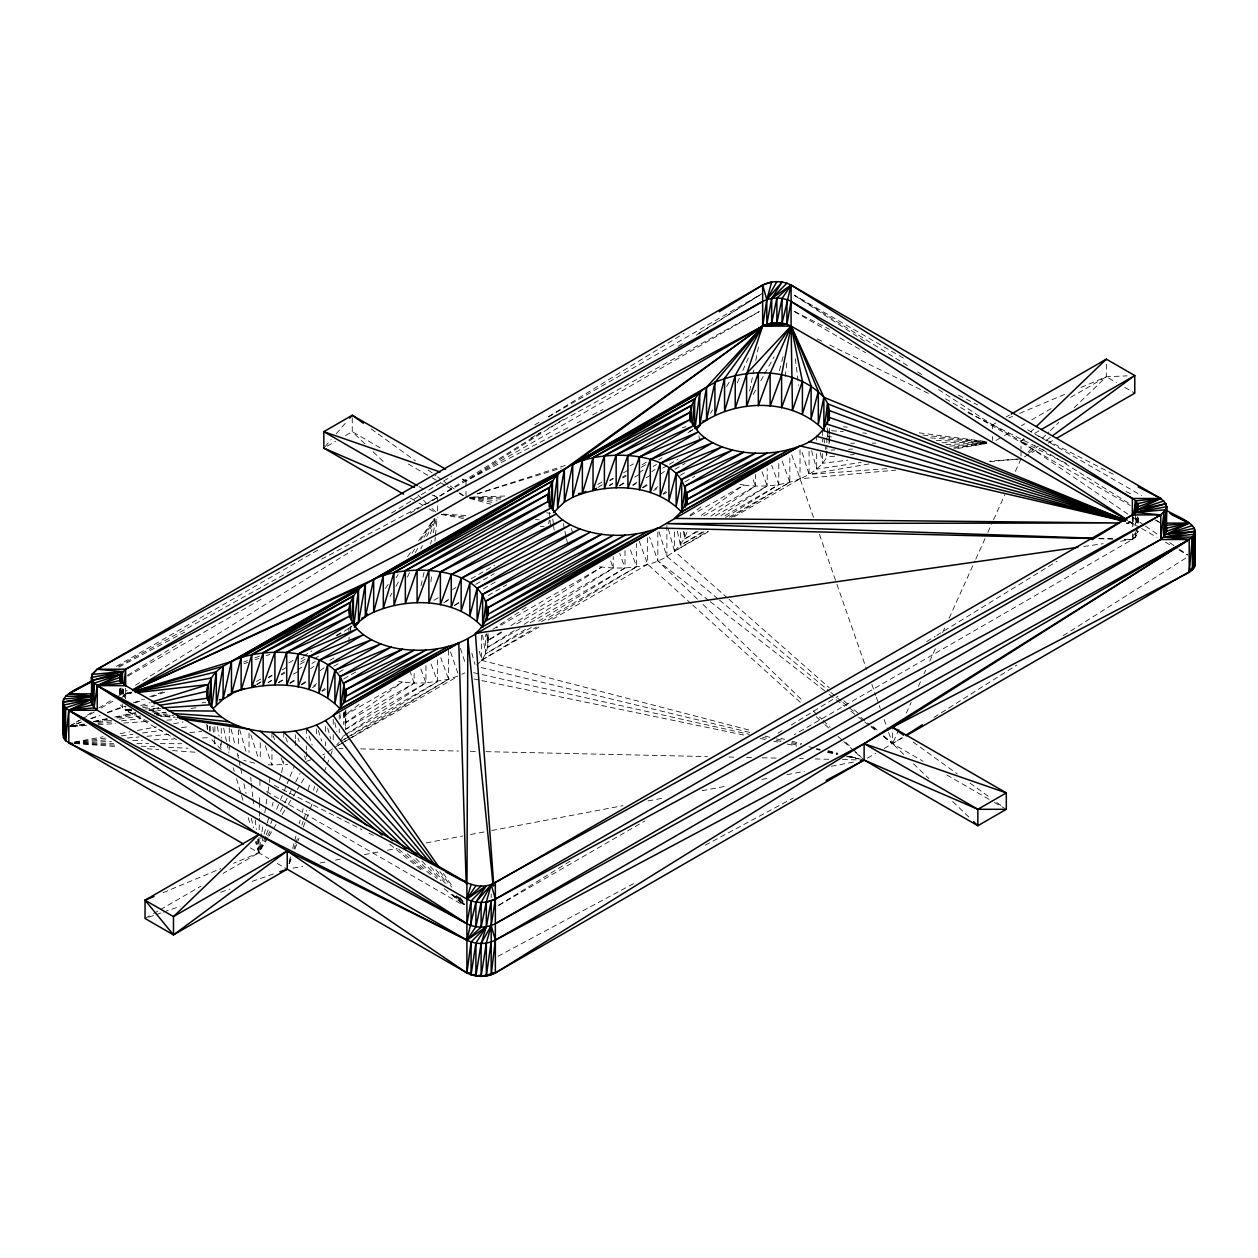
<?xml version="1.0" encoding="UTF-8"?>
<svg xmlns="http://www.w3.org/2000/svg" width="1258" height="1258" viewBox="0 0 1258 1258"><rect width="100%" height="100%" fill="white"/><g stroke="black" fill="none" stroke-linecap="round" stroke-linejoin="round"><path stroke-width="0.75" stroke-dasharray="5 3.75" d="M259.038 837.388L258.786 852.798L223.138 873.382M259.179 829.682L259.368 818.125M259.4 816.19L259.588 804.633M259.62 802.698L259.746 794.993M259.919 785.369L260.013 779.583M119.95 694.699L120.092 689.164M348.922 642.099L349.111 636.438M1137.719 522.903L1137.877 517.494M450.506 651.911L458.793 675.782L448.603 679.241L425.943 682.937L345.636 729.31L345.887 710.896M425.943 665.561L425.943 682.937L414.134 683.094L345.887 722.485L344.142 715.739L344.519 710.157M831.459 436.778L827.575 436.636L827.953 431.038M120.752 695.139L121.177 689.258M350.636 629.692L350.951 625.934M1136.194 518.233L1135.534 525.514L1129.055 520.969M430.959 581.809L431.714 574.025M434.922 540.987L435.299 537.103M435.488 535.153L437.186 517.667M785.228 376.645L787.036 361.077M122.702 694.322L123.378 688.535M1133.128 517.541L1132.342 523.108L1126.445 523.108L1132.342 523.108L1128.52 522.212M261.648 833.755L258.786 852.798L233.516 863.334M261.931 831.852L262.796 826.129M264.793 812.794L267.655 793.751M267.938 791.848L269.086 784.221M269.369 782.319L270.234 776.611M548.614 523.784L549.243 520.387M749.642 391.144L753.856 370.104M755.775 360.527L758.826 345.227M124.872 697.357L125.658 693.85L129.165 692.057M1133.537 534.273L1132.342 539.525L794.301 734.688M421.005 585.709L424.056 572.469M430.598 544.069L431.463 540.28M433.208 532.716L436.683 517.573M779.394 370.78L781.344 363.342M781.831 361.471L783.294 355.888M289.214 861.667L290.708 856.006M292.705 848.458L294.199 842.797M294.687 840.91L296.18 835.249M299.168 823.927L300.175 820.153M302.156 812.605L303.162 808.831M308.131 789.961L310.128 782.413M263.567 835.988L258.786 852.798L255.453 841.696M264.101 834.133L266.759 824.792M267.294 822.921L268.882 817.323M272.074 806.111L273.128 802.384M279.512 779.976L281.1 774.378M281.635 772.506L283.758 761.169M289.057 863.711L291.494 856.352M293.932 849.008L295.158 845.329M295.756 843.505L298.193 836.145M301.857 825.122L303.084 821.458M303.681 819.618L306.732 810.435M313.446 790.228L314.657 786.549M323.196 760.823L325.633 753.479L322.63 754.942M686.884 532.291C674.492 566.603 629.094 571.226 597.77 566.446M430.33 533.911L436.243 517.447M289.324 863.727L292.108 856.384M294.891 849.056L299.074 838.064M303.257 827.072L309.547 810.577M310.239 808.737L312.33 803.249M316.513 792.257L317.912 788.577M324.187 772.097L326.278 766.594M326.97 764.754L329.769 757.426M330.461 755.602L333.244 748.274L327.159 752.441M265.501 836.444L258.786 852.798L256.317 841.288M266.256 834.62L269.983 825.531M270.737 823.723L273.709 816.442M276.697 809.177L279.685 801.912M280.44 800.088L283.412 792.823M284.166 790.999L286.399 785.542M287.154 783.734L289.387 778.277M290.126 776.469L294.608 765.556M737.251 382.872L739.641 377.542M742.818 370.45L748.368 358.027M903.747 754.391L892.551 743.635L899.014 729.294M906.295 713.176L911.138 702.436M918.403 686.318L920.84 680.94M924.064 673.769L925.684 670.199M929.725 661.236L935.37 648.703M942.651 632.585L945.874 625.415M949.114 618.244L974.966 560.926M975.783 559.15L987.09 534.068M987.892 532.276L992.751 521.535M993.553 519.743L1004.859 494.661M1015.363 471.373L1021.024 458.84L989.904 461.12M124.18 697.058L125.658 693.85L129.228 692.199L122.466 696.256M1136.792 529.917L1132.342 539.525L1118.739 541.459M407.388 577.155L409.904 571.887M420.801 548.991L422.468 545.469M426.666 536.663L435.048 519.067M266.869 837.262L258.786 852.798L257.34 839.275M267.781 835.548L272.263 826.915M280.361 811.379L283.946 804.475M284.843 802.746L288.444 795.842M289.34 794.128L291.133 790.669M295.63 782.036L300.127 773.418M753.212 394.493L756.058 389.351M760.791 380.812L763.637 375.67M764.581 373.972L774.047 356.863M390.09 596.465L392.024 593.084M395.908 586.338L399.777 579.592M415.282 552.592L419.15 545.846M423.993 537.402L434.655 518.846M710.566 413.316L712.563 409.951M726.589 386.473L730.599 379.759M267.923 837.812L258.786 852.798L258.786 834.51M268.929 836.145L276.037 824.493M282.122 814.492L287.186 806.174M288.208 804.507L292.265 797.839M293.271 796.172L296.322 791.188M297.328 789.521L300.379 784.52M301.385 782.853L304.436 777.869M396.034 577.752L398.157 574.481M412.011 553.158L415.203 548.236M420.518 540.028L434.372 518.705M340.273 740.789L343.403 736.009L425.943 682.937L420.691 668.407M476.625 664.995C486.028 657.84 489.346 645.952 488.073 634.598M733.87 516.975L800.025 478.779C810.75 474.187 821.222 467.457 826.836 456.89L826.836 451.103M385.325 588.445L388.659 583.681M407.545 556.665L411.995 550.312M418.662 540.783L434.23 518.548M123.693 696.586L125.658 693.85L131.241 692.152M325.051 446.684L331.231 439.545M336.185 433.837L347.302 420.974M120.453 699.055L125.658 693.85L131.288 692.262M336.829 744.736L339.235 742.377M1023.823 438.539L1021.024 441.228L1021.024 449.059M1030.821 431.809L1033.604 429.12M1028.022 452.109L1035.004 445.379M1042.001 438.649L1048.999 431.919M1050.399 430.582L1058.78 422.499M1074.175 407.702L1106.332 376.755L1127.184 375.875M321.906 690.815L324.831 688.393M663.155 493.796L666.08 491.375M313.541 686.019L316.529 683.676M654.789 489L657.777 486.657M344.142 711.871L344.142 715.739L360.857 703.033M689.95 515.261L702.09 506.031M301.307 684.556L305.993 681.097M320.035 670.75L324.706 667.306M642.555 487.538L647.225 484.094M661.283 473.747L664.397 471.436M1028.918 453.053L1038.4 446.118M1046.294 440.331L1051.043 436.856M701.272 515.371L743.698 485.069C762.615 487.444 782.193 485.745 800.025 478.779L895.853 470.13M289.89 683.063L296.259 678.628M310.632 668.674L313.824 666.457M632.727 484.943L637.507 481.61M651.88 471.656L655.072 469.438M345.636 729.31L414.134 683.094L414.134 673.423M710.786 516.173L755.382 486.075L755.382 474.486M454.468 605.287L459.327 602.047M492.821 629.362L526.945 606.843M278.175 682.685L284.717 678.376M297.816 669.775L302.722 666.536M314.17 659.003L319.092 655.78M619.423 485.667L625.965 481.358M639.064 472.756L643.97 469.517M658.689 459.83L661.96 457.676M445.301 601.544L448.587 599.406M501.234 631.909L488.073 640.401L486.327 633.655M511.094 625.541L601.513 567.154L496.485 627.789M696.193 531.552L684.651 538.99L683.456 531.426M720.96 515.638L767.191 485.934L767.191 468.542M462.299 479.66L465.995 480.949L565.44 418.033M696.366 335.194L762.647 293.256L696.303 334.911M883.289 736.417L892.551 743.635L902.505 737.345M933.986 717.422L1016.857 664.995M1063.262 635.636L1189.203 555.942M268.08 682.465L271.351 680.405M281.21 674.209L284.481 672.134M300.898 661.802L305.82 658.705M609.328 485.446L612.599 483.386M622.443 477.191L625.729 475.115M642.13 464.784L647.052 461.686M514.223 630.572L487.821 647.21L486.704 634.142M524.114 624.33L613.196 568.16L613.196 556.571M540.39 432.799L427.547 503.593M678.062 346.359L684.698 342.192M68.797 726.684L78.798 720.457M87.148 715.267L92.148 712.154M98.832 708.002L112.182 699.715M118.85 695.564L127.2 690.375M135.534 685.185L352.46 550.281M340.887 741.355L345.887 738.273M347.554 737.235L437.548 681.647L437.548 658.469M702.137 531.992L680.468 545.374L677.291 530.986M725.457 517.573L778.796 484.629L778.796 461.45M525.419 629.377L485.588 653.908L482.6 635.023M538.691 621.185L625.006 568.018L625.006 550.627M498.687 905.225L572.248 859.906M777.9 733.225L784.583 729.105M791.266 725.001L838.08 696.161M926.69 641.564L935.056 636.422M936.723 635.4L1057.097 561.241M127.325 675.357L182.489 641.47M391.49 513.075L451.669 476.09M548.645 416.524L684.069 333.323M256.789 684.383L261.79 681.349M268.457 677.291L271.791 675.263M303.477 656.031L311.811 650.968M336.814 635.762L351.815 626.657M598.037 487.365L603.038 484.33M609.705 480.273L613.039 478.244M688.063 432.673L693.064 429.638M479.424 651.314L481.421 660.293L536.474 627.097M548.158 620.052L636.611 566.729L636.611 543.55M334.927 747.268L339.943 744.264M341.61 743.258L448.603 679.241L448.603 650.26M668.407 529.146L674.492 551.256L707.924 531.238M731.338 517.242L789.835 482.223L789.835 455.176M327.159 446.181L335.524 441.354M345.557 435.551L352.256 431.683L381.111 448.351M116.412 666.363L320.491 548.535M534.76 424.827L541.569 420.895M548.378 416.964L759.25 295.221M127.86 676.159L264.007 597.566M410.375 513.06L415.47 510.119M417.184 509.128L759.25 311.638M70.495 725.709L80.685 719.812M82.383 718.837L94.287 711.965M101.08 708.05L114.667 700.203M123.174 695.297L129.055 691.884M256.443 681.521L261.538 678.581M288.758 662.872L293.853 659.915M336.373 635.369L341.484 632.428M348.293 628.497L351.69 626.531M597.676 484.503L602.786 481.562M629.991 465.853L633.403 463.887M689.526 431.478L692.938 429.513M256.868 684.494L260.249 682.528M268.725 677.637L272.105 675.688M282.264 669.822L287.343 666.882M300.898 659.066L304.279 657.116M609.973 480.635L613.354 478.669M623.512 472.804L628.591 469.879M268.174 682.669L271.524 680.735M281.556 674.933L284.906 672.999M299.97 664.303L304.986 661.409M609.422 485.651L612.772 483.717M622.804 477.914L626.154 475.98M641.218 467.284L646.235 464.391M278.27 682.905L285 679.005M293.413 674.162L298.461 671.237M311.921 663.469L315.286 661.535M619.518 485.887L626.248 482.003M634.645 477.144L639.693 474.219M653.154 466.451L656.519 464.516M290 683.361L294.985 680.484M329.785 660.387L334.754 657.525M433.947 600.255L439.011 597.33M452.518 589.546L455.883 587.596M471.09 578.822L494.724 565.172M632.916 485.384L636.218 483.481M646.172 477.726L651.141 474.864M662.746 468.165L667.715 465.287M669.382 464.328L677.669 459.547M301.574 684.902L306.653 681.962M333.779 666.3L340.556 662.4M443.744 602.818L448.791 599.909M475.728 584.357L494.237 573.664M642.822 487.884L647.901 484.943M675.011 469.297L685.185 463.416M312.361 687.623L315.679 685.704M338.842 672.322L343.811 669.46M454.625 605.491L459.689 602.551M483.371 588.886L495.212 582.045M653.61 490.604L656.912 488.686M680.091 475.32L686.711 471.498M322.268 691.334L325.57 689.431M343.686 678.958L356.863 671.347M488.198 595.537L506.77 584.813M663.516 494.315L666.819 492.413M684.934 481.94L694.809 476.247M344.142 715.739L402.45 682.072L414.134 683.094L410.438 672.401M690.39 515.843L743.698 485.069L739.956 484.346M501.612 632.585L488.073 640.401L488.01 632.963M516.818 623.795L613.196 568.16L610.114 559.26M703.788 515.859L755.382 486.075L752.3 477.159M520.01 628.638L487.821 647.21L487.821 633.702M530.168 622.773L625.006 568.018L619.754 553.489M715.33 515.874L767.191 485.934L761.939 471.404M343.403 736.009L437.548 681.647L430.456 662.368M531.395 627.459L485.588 653.908L485.588 634.598M541.585 621.578L636.611 566.729L629.519 547.45M698.096 531.222L684.651 538.99L684.651 531.253M724.985 515.686L778.796 484.629L771.704 465.35M344.283 739.468L349.331 736.559M351.013 735.584L448.603 679.241L440.787 657.761M481.421 635.18L481.421 660.293L539.084 627.003M552.655 619.156L647.65 564.307L647.65 537.276M704.024 531.772L680.468 545.374L680.468 531.851M729.263 517.195L789.835 482.223L781.391 458.95M338.339 745.334L343.434 742.393M345.117 741.418L350.211 738.477M351.91 737.487L457.094 676.773M727.533 598.053L674.492 551.256L708.427 531.662M968.062 412.797L992.593 424.811L995.99 422.861M1006.164 416.98L1009.561 415.014M145.047 918.466L151.825 914.55M153.523 913.575L158.618 910.635M160.316 909.644L201.06 886.119M995.99 440.457L1002.768 436.542M1004.466 435.567L1009.561 432.626M1021.449 425.754L1024.845 423.804M1031.639 419.873L1052.003 408.111M1070.684 397.339L1106.332 376.755L1116.365 382.542M1024.421 439.278L1021.024 441.228L992.593 424.811L938.531 389.524M1034.611 433.397L1039.706 430.456M1024.421 456.874L1039.706 448.052M1048.181 443.162L1053.276 440.221M498.75 905.32L644.819 820.987M867.47 758.118L875.82 753.29M884.185 748.463L902.725 737.754M118.598 666.268L292.06 570.236M530.797 438.051L541.097 432.343M547.969 428.538L759.219 311.575M497.995 956.3L634.425 883.163M705.235 845.219L793.311 797.997M118.991 667.102L184.784 632.051M321.561 559.165L437.564 497.366L437.564 511.959M462.598 478.984L465.995 480.949L570.094 426.604M577.029 422.987L583.964 419.37M592.644 414.841L603.054 409.4M461.796 674.319L464.815 672.857M992.593 428.726L992.593 424.811L996.194 423.286M1008.837 417.955L1012.454 416.429M1019.672 413.379L1066.611 393.534M1081.062 387.433L1106.332 376.755L1106.332 359.143M163.1 892.661L220.873 868.602M90.891 718.507L98.266 715.786M107.465 712.39L124.039 706.257M133.254 702.845L142.453 699.448M149.828 696.728L162.722 691.947M243.753 661.991L247.433 660.623M254.808 657.903L260.327 655.858M90.938 718.727L100.153 715.425M107.543 712.767L125.989 706.131M135.219 702.813L144.45 699.511M151.825 696.853L164.735 692.214M244.083 663.705L247.779 662.384M255.154 659.727L258.849 658.406M266.224 655.748L269.92 654.427M148.727 917.192L154.278 915.274M156.118 914.629L161.653 912.71M163.509 912.081L180.13 906.326M220.748 892.252L229.978 889.044M252.135 881.371L274.307 873.697M306.417 761.326L313.211 759.03M477.191 493.765L566.698 464.988M682.323 427.814L686.05 426.619M129.401 709.103L125.658 710.267L120.453 705.062M140.629 705.596L149.985 702.672M477.222 493.922L561.367 468.07M131.414 693.205L125.658 693.85L131.335 692.482M129.432 709.386L125.658 710.267L125.202 706.414M142.626 706.304L150.174 704.559M70.7 726.291L84.223 723.932M93.69 721.447L107.087 718.617M114.745 716.997L135.817 712.563M149.215 709.732L158.791 707.719M93.674 721.73L107.072 719.073M116.632 717.154L135.785 713.349M149.183 710.691L160.662 708.396M293.02 868.13L302.659 866.29M320.019 863.004L327.74 861.557M335.461 860.095L341.248 858.994M364.395 854.607L379.837 851.697M387.558 850.235L397.198 848.411M426.147 842.923L462.802 835.988M470.523 834.526L484.031 831.978M491.736 830.516L622.946 805.686M648.027 800.937L663.453 798.028M702.043 790.716L727.124 785.967M761.861 779.394L769.582 777.947M786.942 774.661L804.302 771.374M831.318 766.264L854.465 761.876M125.658 693.85L131.367 692.796M74.505 742.047L103.109 736.763M120.281 733.603L129.81 731.841M137.437 730.426L156.511 726.92M173.667 723.743L183.196 721.982M95.797 721.856L107.37 719.796M117.025 718.066L136.32 714.623M151.746 711.871L159.467 710.487M201.909 702.908L205.762 702.231M868.948 463.95L809.067 474.376L801.157 449.483M957.81 448.477L986.791 443.429M811.599 450.741L816.678 469.155L861.132 462.409M953.926 448.304L986.791 443.303M86.44 725.504L70.747 726.558L84.317 724.372M97.904 722.344L111.49 720.315M119.258 719.167L140.613 715.975M154.199 713.946L165.836 712.217M191.074 708.458L196.893 707.594M131.367 709.418L125.658 710.267L125.658 706.477M142.783 707.735L154.215 706.053M1083.751 546.459L1103.187 543.692M74.615 742.299L107.653 737.786M121.255 735.914L132.908 734.31M142.626 732.989L162.046 730.316M181.482 727.659L189.25 726.589M820.263 452.503L822.653 463.274L847.766 460.192M953.973 447.156L986.791 443.131M268.048 764.848L287.626 764.597M70.747 726.464L84.396 724.954M98.061 723.429L113.66 721.699M121.46 720.834L140.975 718.664M160.489 716.494L170.239 715.409M989.731 461.655L1021.024 458.84M834.636 456.214L826.836 456.89L825.94 451.229M850.235 454.846L854.135 454.515M949.68 446.165L986.744 442.926M74.647 742.597L107.858 739.688M127.404 737.99L139.119 736.968M146.934 736.292L168.415 734.405M189.911 732.533L201.626 731.511M886.843 468.668L809.067 474.376L809.067 451.197M98.203 724.734L115.846 723.554M123.693 723.036L147.217 721.463M166.827 720.158L176.623 719.497M131.43 709.889L125.658 710.267L176.592 739.673M144.89 709.025L160.253 708.034M831.019 450.112L834.919 449.924M848.537 449.279L852.437 449.09M945.874 444.64L986.744 442.706M74.599 742.88L111.412 741.449M132.735 740.632L142.421 740.254M154.042 739.814L173.415 739.059M202.475 737.927L210.228 737.628M504.788 496.029L469.879 497.224L502.87 497.335M850.707 443.256L854.591 443.225M872.077 443.131L875.977 443.099M942.053 442.722L986.759 442.454M74.631 743.132L113.582 743.352M136.965 743.478L148.648 743.541M160.332 743.604L181.75 743.73M131.477 710.314L125.658 710.267L150.158 722.642M148.931 710.471L160.568 710.581M339.125 748.4L343.041 748.479M360.669 748.872L458.62 751.042M470.366 751.309L476.247 751.435M486.044 751.655L707.405 756.577M728.948 757.049L736.795 757.222M746.576 757.442L752.457 757.568M762.254 757.788L775.966 758.087M799.475 758.621L803.39 758.7M815.137 758.967L830.815 759.313M842.577 759.565L856.289 759.879M1099.005 538.707L1112.732 539.053M1124.495 539.336L1132.342 539.525L1135.534 537.119L1138.223 531.316L1132.342 539.525L1124.479 539.257M936.282 440.442L986.759 442.218M1098.942 538.377L1112.701 538.849M74.647 743.352L115.705 745.113M141.116 746.198L154.797 746.796M168.493 747.378L188.04 748.211M469.863 497.555L500.715 499.033M443.445 514.129L468.904 515.638M535.531 519.585L539.446 519.806M129.558 710.534L125.658 710.267L131.414 710.912M152.973 712.138L168.588 713.207M74.662 743.525L117.717 746.623M147.076 748.746L158.807 749.595M172.503 750.57L195.996 752.268M831.632 430.723L843.269 431.573M862.658 432.972L866.542 433.255M930.527 437.91L986.775 441.998M843.505 426.776L847.373 427.185M922.885 435.111L984.841 441.605M469.894 497.806L497.162 500.873M154.435 713.475L173.62 715.613M441.432 514.255L466.624 517.305M540.232 526.237L544.116 526.709M919.221 432.846L984.872 441.416M156.291 714.528L175.444 717.202M156.511 715L173.856 717.658M441.401 514.475L464.391 518.658M469.847 498.089L492.9 502.492M546.695 512.729L550.532 513.468M398.707 681.364L402.45 682.072L345.887 722.485L345.793 711.336M254.651 763.103L243.832 760.43M474.156 678.99L479.911 680.185M481.845 680.578L745.019 735.285M760.382 738.477L766.153 739.688M773.827 741.276L777.68 742.078M787.272 744.076L796.88 746.073M827.622 752.457L837.23 754.454M846.823 756.451L858.349 758.857M473.558 672.684L749.249 734.357M762.647 737.345L766.484 738.21M776.044 740.349L781.8 741.638M791.361 743.777L799.019 745.491M816.253 749.343L820.09 750.193M827.748 751.907L837.309 754.045M846.886 756.2L858.381 758.763M481.154 667.558L749.799 732.439M765.037 736.119L774.566 738.415M776.469 738.886L784.096 740.726M791.722 742.566L801.236 744.862M808.863 746.702L814.586 748.085M816.489 748.541L820.295 749.469M827.921 751.309L837.451 753.605M848.883 756.373L862.217 759.596M481.421 660.293L752.331 730.914M780.762 738.32L784.552 739.311M792.131 741.276L801.598 743.745M828.126 750.664L837.592 753.133M850.848 756.593L858.428 758.574M469.784 498.404L490.589 504.159M1128.583 521.976L1132.342 523.108L1128.693 521.677M432.233 495.054L437.564 497.366L434.167 495.4M1066.58 463.4L1021.024 441.228L1130.989 516.236M817.37 338.968L822.638 341.547M829.635 344.975L929.505 393.911M992.593 424.811L1043.495 450.27M1126.004 491.516L1133.033 495.023M274.417 785.417L361.911 829.62M368.909 833.158L374.161 835.799M794.584 311.449L829.462 329.266M958.502 395.169L977.67 404.966M1038.715 436.133L1113.692 474.423M1124.731 387.37L1134.779 393.172M903.386 358.09L794.49 295.221L909.33 366.77M1027.582 429.796L1141.572 495.605M794.49 311.622L865.708 352.743M945.403 398.77L1130.25 505.48M1155.693 520.167L1159.074 522.117M1128.945 521.142L1139.937 527.495M1141.635 528.47L1156.935 537.308M1165.427 542.214L1172.22 546.129M1179.013 550.061L1187.505 554.967M408.268 464.029L430.346 476.782M432.044 477.757L438.838 481.672M440.536 482.663L445.631 485.604M447.329 486.579L452.424 489.519M459.201 493.435L462.598 495.4M883.525 736.15L892.551 743.635L923.12 761.279M946.881 774.991L992.719 801.456M994.418 802.447L1004.607 808.328M418.883 486.579L423.977 489.519M410.391 498.089L417.184 502.021M418.883 502.996L422.279 504.961M429.072 508.877L435.866 512.792M266.57 791.628L463.51 905.32M250.311 847.908L268.819 858.601M277.185 863.428L287.233 869.215M917.648 371.943L924.315 376.079M1042.536 449.593L1130.8 504.474M1155.772 519.994L1160.772 523.108M794.364 295.394L864.812 341.39M1132.609 517.337L1143.931 525.058M1145.551 526.159L1158.476 534.98M1169.798 542.701L1177.897 548.221M1179.501 549.321L1187.599 554.841M913.088 742.031L957.322 773.953M969.965 783.074L990.502 797.902M996.823 802.462L1003.145 807.023M371.204 428.947L415.439 460.884M428.082 470.005L435.976 475.697M437.564 476.845L442.297 480.257M443.885 481.405L448.619 484.817M450.207 485.965L458.101 491.658M459.673 492.806L465.995 497.366L465.995 488.246M708.804 600.538L657.84 560.864L649.568 536.993M710.345 601.749L827.701 693.127M829.242 694.337L844.684 706.351M850.864 711.163L857.044 715.975M858.585 717.17L863.224 720.787M864.765 721.982L869.388 725.599M870.929 726.794L877.109 731.606M389.744 844.212L421.524 870.19M444.216 888.73L463.887 904.817L450.553 893.353M658.972 531.584L666.882 556.461L718.035 598.887M719.529 600.145L829.368 691.224M830.878 692.466L841.398 701.209M842.907 702.451L854.937 712.437M860.959 717.422L869.986 724.907M871.495 726.165L877.502 731.15M398.519 849.056L423.789 870.583M729.011 599.343L829.195 687.733M843.929 700.737L848.348 704.637M854.245 709.842L860.142 715.031M873.398 726.731L877.817 730.631M883.714 735.836L892.551 743.635L892.551 727.218M221.266 749.642L211.391 739.201M407.262 853.757L431.997 875.945M452.361 894.234L463.998 904.675L455.553 896.419M691.24 603.73L647.65 564.307L639.206 541.05M692.686 605.035L801.645 703.568M816.175 716.698L823.44 723.271M824.886 724.577L829.258 728.524M837.97 736.402L842.325 740.349M843.772 741.654L853.946 750.853M855.409 752.174L864.12 760.052M415.8 858.428L437.092 878.776M913.528 763.81L928.923 778.623M952.699 801.503L969.478 817.653M364.836 443.807L352.256 431.683L352.256 417.09M373.233 451.874L385.813 463.982M417.986 494.944L422.185 498.97M423.569 500.322L426.368 503.011M431.966 508.389L437.564 513.783M697.404 599.06L657.84 560.864L657.84 531.882M703.049 604.516L803.359 701.382M813.25 710.927L821.726 719.12M823.141 720.488L830.217 727.313M845.753 742.314L851.399 747.771M852.814 749.139L861.29 757.316M421.98 861.085L441.039 880.694M456.009 896.089L464.186 904.486M430.378 866.589L446.024 884.028M456.465 895.649L464.296 904.376M435.85 869.624L447.03 883.179M458.211 896.75L464.422 904.266M439.828 871.511L451.606 887.063M459.846 897.96L463.384 902.615M443.319 873.429L452.314 886.324M460.176 897.614L463.542 902.442M285.692 737.455L288.271 744.469M297.957 738.069L299.262 741.638M304.467 755.964L305.757 759.533M273.253 735.977L274.574 739.61M281.132 757.772L283.758 765.037M791.754 454.893L813.611 517.667M819.445 534.336L836.271 582.485M836.916 584.341L866.668 669.539M871.857 684.368L875.725 695.47M876.386 697.325L880.254 708.443M884.138 719.56L888.022 730.662M888.667 732.518L892.551 743.635M308.965 735.836L312.141 745.019M265.186 745.585L271.948 765.178L271.948 749.721M250.814 734.719L258.488 758.653M460.475 648.279L465.554 664.287M318.29 730.379L321.686 741.041M233.155 767.632L234.271 771.327M236.504 778.733L240.954 793.546M241.52 795.402L243.187 800.953M248.203 817.621L250.436 825.028M239.649 729.609L245.908 751.23M471.876 653.279L474.926 664.334M327.662 728.005L330.712 739.059M571.447 528.517L572.846 534.068M231.126 729.231L235.34 745.884M237.212 753.29L238.611 758.841L238.611 754.973M334.848 722.611L336.829 731.606M239.02 760.76L240.262 766.499M240.671 768.418L242.322 776.092M243.958 783.765L246.018 793.358M251.38 818.282L253.44 827.874M563.317 523.58L564.512 529.256M564.905 531.143L566.116 536.82M566.509 538.723L567.704 544.399M223.672 728.162L226.471 741.418M226.865 743.305L228.862 752.771M698.929 435.818L699.888 441.605M217.43 726.495L219.034 736.134M220.307 743.855L220.952 747.708M823.848 438.004L825.641 449.342M339.817 713.333L341.012 720.881M1132.609 516.739L1133.93 526.001M1134.999 533.408L1135.534 537.119L1135.534 533.329M795.276 358.624L798.72 385.42M552.797 518.956L553.457 524.539M553.677 526.41L554.118 530.137M212.869 727.14L213.546 732.738M214.426 740.191L214.866 743.903L214.866 736.182M123.158 689.022L124.07 696.759M206.737 724.199L207.303 729.294M250.704 777.491L251.113 781.344M251.317 783.278L252.779 796.801M252.984 798.72L253.817 806.457M255.264 819.964L256.302 829.62M1136.037 517.95L1136.697 525.215M1136.87 527.039L1137.546 534.32L1132.342 539.525L1132.342 533.832M827.151 427.799L827.953 437.124M344.205 712.5L345.478 727.439M121.035 688.268L121.46 694.149M122.183 703.945L122.466 707.861L122.466 704.071M549.526 512.431L549.903 518.06M550.045 519.947L550.564 527.464M350.463 627.349L350.856 632.994M209.441 726.353L209.834 731.999M1137.767 516.896L1138.003 524.099M120.045 688.488L120.233 695.847M207.381 725.331L207.46 729.105M829.258 435.944L829.321 443.382L829.321 427.924M1138.223 518.044L1138.223 523.737M1137.546 516.944L1137.546 524.523M1135.534 514.38L1135.534 525.75M1132.342 514.899L1132.342 526.756M1021.024 451.009L1021.024 456.89M992.593 436.557L992.593 440.457M829.069 430.881L829.069 436.683M829.069 438.617L829.069 444.404M827.575 430.834L827.575 436.636M826.836 437.58L826.836 449.169M822.653 430.44L822.653 442.03M822.653 453.619L822.653 463.274M816.678 436.322L816.678 440.19M816.678 453.713L816.678 469.155M800.025 449.798L800.025 478.779M674.492 531.93L674.492 551.256M666.882 525.561L666.882 556.461M491.186 893.982L491.186 897.756M465.995 480.949L465.995 486.421M348.922 628.575L348.922 634.378M345.636 709.984L345.636 727.376M343.403 712.83L343.403 724.419M339.235 715.346L339.235 719.199M339.235 728.869L339.235 732.722M333.244 719.293L333.244 725.095M333.244 734.751L333.244 740.537M325.633 726.432L325.633 732.235M325.633 741.89L325.633 745.758M316.607 728.901L316.607 736.638M306.417 728.492L306.417 738.147M306.417 745.884L306.417 749.737M306.417 751.671L306.417 759.392M295.363 734.766L295.363 738.635M295.363 740.553L295.363 748.29M283.758 732.203L283.758 739.924M271.948 732.345L271.948 738.131M260.264 742.928L260.264 760.304M249.037 733.068L249.037 752.378M238.611 729.86L238.611 747.252M229.255 727.627L229.255 743.069M229.255 745.003L229.255 752.724M221.266 728.398L221.266 738.053M221.266 739.987L221.266 747.708M214.866 726.526L214.866 734.247M210.228 726.039L210.228 731.841M207.491 725.206L207.491 729.074M125.658 688.173L125.658 698.898M122.466 688.676L122.466 694.605M120.453 688.016L120.453 695.595M119.777 688.802L119.777 694.479M81.676 721.919L70.637 726.008L81.707 722.045M1132.342 523.108L1128.536 522.149L1132.342 523.108"/><path stroke-width="1.5" d="M279.842 871.778L287.233 869.215L466.907 972.953C475.65 977.466 486.61 977.466 495.353 972.953L495.353 882.66L1132.342 514.899C1139.732 511.849 1139.732 501.517 1132.342 498.483L791.093 285.047C782.35 280.534 771.39 280.534 762.647 285.047L97.228 669.225L92.023 674.43L91.331 702.058L92.023 705.062L97.228 710.267L466.907 923.702C475.65 928.2 486.61 928.2 495.353 923.702L1189.203 539.525C1209.017 525.608 1171.906 515.513 1165.395 509.348M466.985 883.745L467.819 638.561L800.025 445.93C819.383 440.033 839.086 416.65 823.88 397.324L791.093 326.089L791.093 285.047L1160.772 498.483L1165.977 503.687L1166.669 506.691L1165.977 534.32L1160.772 539.525L495.353 923.702M906.122 735.804L1192.411 569.953L1194.408 567.154L1195.1 531.316L1165.977 534.32L1165.977 503.687L1137.546 509.694L1160.772 498.483L1138.097 486.893M120.281 681.789L120.453 674.43L125.658 669.225L762.647 301.464C771.39 296.951 782.35 296.951 791.093 301.464L1132.342 498.483L1160.772 498.483L1138.223 506.691M1166.669 506.691L1165.977 534.32L1194.408 528.313L1195.1 564.15L1194.408 567.154L1189.203 572.359L892.551 727.218L864.12 743.635L495.353 972.953L486.327 975.956L486.327 943.123L491.186 925.542L495.353 899.077L491.186 884.5L1160.772 514.899L1165.977 509.694L1166.669 506.691L1135.534 512.493L1160.772 514.899L1165.977 509.694L1163.965 537.119L1189.203 539.525L1189.203 572.359L1195.1 564.15L1195.1 531.316L1163.965 537.119L1163.965 512.493L1160.772 539.525L495.353 899.077C486.61 903.574 475.65 903.574 466.907 899.077L97.228 685.641L92.023 680.436L91.331 677.433L122.466 671.63L122.466 683M92.605 680.106C86.079 686.255 48.983 696.35 68.797 710.267L91.331 702.058L92.023 680.436L122.466 671.63L121.601 683.377M207.523 699.668C205.038 686.082 211.659 673.407 223.122 666.284L714.906 382.353C749.501 367.478 796.88 368.185 823.88 397.324L1125.077 520.152M349.708 617.584C347.224 603.997 353.844 591.323 365.307 584.199L365.307 617.033L353.482 625.635M548.755 502.65C546.286 489.079 552.907 476.405 564.37 469.265L762.647 326.089C771.39 321.592 782.35 321.592 791.093 326.089L1127.247 520.167M690.941 420.565C688.472 406.979 695.092 394.304 706.556 387.181L762.647 326.089L771.673 323.086L776.878 298.067L791.093 285.047L782.083 323.086L762.647 326.089L125.658 669.225L97.228 669.225L92.023 674.43L92.023 705.062L68.797 710.267L65.589 740.695L243.517 843.992M65.589 707.861L65.589 740.695L63.592 737.896L65.589 707.861L92.023 699.055L91.331 677.433M345.148 700.832C350.274 647.524 265.013 644.473 231.488 661.456L134.952 691.004M487.333 618.747C492.444 565.44 407.199 562.373 373.673 579.372L132.798 690.563M686.506 501.958C689.18 450.207 605.916 447.754 572.72 464.454L564.37 502.115L553.473 512.604M828.692 419.858L829.321 410.548L1124.998 520.372M209.064 704.276L211.218 678.015L135.172 692.089M351.407 620.304L353.404 595.915L241.127 657.525L231.488 694.306L223.122 699.118L213.247 708.38M550.312 507.257L552.451 480.996L383.313 575.441L373.673 612.206L361.628 618.401M692.498 425.173L694.636 398.912L582.375 460.507L572.72 497.287L564.37 502.115L564.37 469.265L132.656 690.265M1192.411 537.119L1192.411 569.953L1194.408 534.32L1163.965 537.119L1192.411 537.119L1189.203 572.359L1190.697 569.151M92.023 705.062L94.035 683.236L120.453 674.43L120.453 682.009M1136.87 510.952L1137.546 503.687L1160.772 498.483L1135.534 500.888L1133.395 515.701M123.834 684.666L125.658 669.225L125.658 686.27M1092.211 539.619L1132.342 514.899L1160.772 514.899L1160.772 539.525L1189.203 539.525L892.551 727.218L1006.306 792.886L1006.306 809.303L977.859 809.303L864.12 760.052L495.353 972.953L481.122 976.365L481.122 943.516L491.186 925.542L495.353 940.119L491.186 974.808L491.186 900.917L486.327 926.706L481.122 943.516L475.917 975.956L479.801 975.359M211.69 707.138L216.313 671.851L135.109 691.554M353.875 625.037L358.499 589.766L231.488 661.456L223.122 699.118L219.269 699.81M552.938 510.119L557.546 474.848L373.673 579.372L365.307 617.033L367.54 613.857M695.124 428.034L699.731 392.748L572.72 464.454L572.72 497.287C607.315 482.396 654.695 483.119 681.694 512.242L685.39 485.887L743.698 452.22C762.615 454.61 782.193 452.911 800.025 445.93L1124.699 521.331M445.914 872.046C459.72 878.839 474.879 890.334 491.186 884.5L486.327 902.08L486.327 926.706L471.074 941.959L466.907 972.953L470.696 972.953M233.469 691.979C268.536 681.286 313.871 679.902 340.446 709.26L344.142 682.905L402.45 649.238C424.606 651.959 448.021 649.395 467.819 638.561L493.152 885.868M373.673 579.372L373.673 612.206C408.252 597.33 455.632 598.037 482.632 627.176L486.327 600.821L601.513 534.32C620.43 536.694 640.008 534.996 657.84 528.03L1093.123 538.566M694.731 428.632C729.892 398.833 790.779 396.003 823.88 430.157L827.575 403.802L1125.029 520.246M495.353 940.119L1189.203 539.525L864.12 743.635L495.353 940.119C486.61 944.616 475.65 944.616 466.907 940.119L258.786 834.51L68.797 743.101L68.797 710.267L94.035 707.861L97.228 685.641L120.453 674.43L120.453 680.436L125.658 685.641L466.907 882.66L466.907 972.953L287.233 850.927L258.786 834.51L68.797 710.267L92.023 699.055L91.331 702.058M486.327 975.956L491.186 941.959M474.801 974.525L471.074 974.808L475.917 943.123L486.327 926.706L466.907 940.119L287.233 850.927L173.478 916.61L145.047 900.193L145.047 918.466L173.478 934.883L287.233 869.215L287.233 850.927L173.478 934.883L145.047 900.193L258.786 834.51L173.478 916.61L173.478 934.883M481.122 976.365L486.327 943.123M776.878 281.635L766.814 299.608L782.083 282.044L771.673 298.461L766.814 324.25L766.814 299.608L762.647 285.047L762.647 326.089L735.222 375.482L735.222 408.315L762.647 326.089L766.814 299.608L771.673 282.044L762.647 285.047L719.183 311.748M135.031 691.208L223.122 666.284L216.313 704.7L216.313 671.851M354.41 627.522L358.499 622.6L365.307 584.199L132.766 690.595M564.37 469.265L557.546 507.682L557.546 474.848L383.313 575.441L383.313 608.274L393.974 572.5L552.451 480.996L552.451 509.962M68.797 710.267L466.907 923.702L471.074 900.917L486.327 885.663L475.917 902.08L466.907 940.119L68.797 710.267L97.228 710.267L97.228 685.641L119.777 677.433M132.452 689.934L762.647 326.089L786.926 324.25L791.093 301.464L1125.768 518.846M466.183 883.792L458.793 642.948L333.244 715.425C309.437 733.1 277.263 735.458 249.037 729.2C228.893 724.75 201.359 709.072 207.995 684.572L137.153 692.56M823.88 430.157L823.88 397.324L818.329 424.135L818.329 391.301L791.093 326.089L770.116 373.327L770.116 406.161L781.611 374.915L791.093 326.089L762.647 326.089L572.72 464.454M475.917 926.706L475.917 902.08L491.186 884.5L481.122 902.473L475.917 926.706L466.907 940.119L481.122 927.099L486.327 902.08L495.353 899.077L1160.772 514.899M702.829 421.21L706.556 420.015L714.906 382.353L762.647 326.089L776.878 322.693L782.083 298.461L791.093 285.047L771.673 298.461L771.673 323.086M762.647 326.089L724.561 378.422L714.906 415.187L714.906 382.353M818.329 391.301L811.111 418.741L811.111 385.907L791.093 326.089L746.592 373.626L746.592 406.46L758.338 372.903L791.093 326.089L802.415 381.284L802.415 414.118L811.111 385.907M471.074 884.5L466.907 899.077L486.327 885.663M735.222 375.482L724.561 411.256L724.561 378.422M802.415 381.284L792.477 410.423L791.093 326.089M792.477 377.589L781.611 407.749L781.611 374.915M770.116 373.327L758.338 405.736L758.338 372.903M92.196 696.602L62.9 702.058L63.592 737.896L65.07 734.703M475.917 885.663L466.907 899.077L481.122 886.057M696.68 429.277L699.731 425.581L706.556 387.181L706.556 420.015M349.771 418.128L352.256 415.266L445.631 469.187M771.673 298.461L786.926 283.192M493.781 885.758L475.43 633.34C483.056 627.05 489.016 617.788 488.073 607.567L613.196 535.326L486.327 600.821L486.327 620.131M1036.403 426.431L1106.332 359.143L1134.779 375.56L1134.779 393.172L1056.673 438.256M1052.616 435.708L1134.779 375.56L1041.404 429.465M905.807 735.238L922.381 724.75M244.524 688.393L227.651 695.061M355.086 624.566L358.499 622.6L358.499 589.766L241.127 657.525L241.127 690.359L251.789 654.585L353.404 595.915L353.404 624.896M585.772 491.375L582.375 493.34L578.491 493.482M696.334 427.547L699.731 425.581L699.731 392.748L582.375 460.507L582.375 493.34L593.037 457.566L694.636 398.912L694.636 427.877M1011.259 414.039L1106.332 359.143M864.12 743.635L977.859 809.303L1006.306 792.886L864.12 743.635L864.12 760.052L977.859 825.72L1006.306 809.303M657.84 528.03L481.421 627.459L647.65 531.474L485.588 621.075L636.611 533.879L487.821 614.376L625.006 535.185L488.073 607.567L488.073 615.288M800.025 445.93L680.468 512.525L674.492 518.422L1118.582 522.966L666.882 523.627L1093.06 538.188M458.793 642.948L339.235 709.543L333.244 715.425L438.822 866.982M762.647 301.464L97.228 669.225L122.466 671.63L92.023 674.43L92.526 679.886M92.84 680.531L68.797 693.85L92.086 696.067M826.129 780.416L864.12 760.052L860.252 760.775M93.029 680.94L68.797 693.85L91.535 693.85M1169.893 513.453L1189.203 523.108L1165.977 534.32L1192.411 525.514M145.047 900.193L154.074 896.419M1165.553 522.432L1166.669 531.316L1189.203 523.108L1171.685 514.569M354.803 623.921L358.499 622.6M1137.546 509.694L1163.965 500.888M151.856 702.09L207.995 684.572L207.995 700.03M153.948 703.678L206.737 691.35M466.907 923.702L97.228 685.641L120.453 680.436M1165.977 528.313L1189.203 523.108L1166.465 523.108M92.023 680.436L120.453 674.43M491.453 973.566L495.353 972.953L491.548 972.953M159.923 705.203L207.491 698.159M475.43 633.34L1077.917 547.293M1165.914 525.325L1189.203 523.108M466.907 882.66L97.228 685.641L122.466 683.236M1165.977 509.694L1135.534 512.493L1165.977 503.687L1166.669 531.316M92.133 696.429L63.592 699.055L63.592 737.896M491.611 973.236L495.353 972.953M162.172 707.908L210.228 704.794M97.228 685.641L125.658 685.641M65.589 696.256L92.133 696.256M168.32 710.66L214.866 711.069M172.488 713.475L221.266 716.808M68.797 743.101L72.697 743.384M177.457 716.054L229.255 721.825M177.347 717.469L238.611 725.992M179.642 718.554L249.037 729.2L367.053 825.657M809.067 441.542L1124.731 521.189L816.678 436.322M822.653 430.44L1124.825 520.859M826.836 424.056L1124.888 520.686M440.143 471.986L323.809 431.683L323.809 448.1L403.614 494.174M829.069 417.357L1124.935 520.529M323.809 448.1L414.464 487.349M417.184 485.604L323.809 431.683L352.256 415.266L363.31 423.254M892.551 727.218L903.621 735.191M260.264 731.338L382.165 835.139M271.948 732.345L392.7 840.706M283.758 732.203L405.862 848.93M973.676 821.678L977.859 825.72L977.859 809.303M295.363 730.898L416.54 855.487M306.417 728.492L422.546 857.862M316.607 725.048L429.638 862.107M325.633 720.645L435.126 865.284M1195.1 564.15L1193.999 553.646M63.969 704.684L64.205 708.443M690.343 421.682L690.17 412.247L691.428 405.469L593.037 457.566L593.037 490.4L596.418 488.45L593.037 490.4L604.406 455.711L691.428 405.469L691.428 422.845M548.126 501.895L549.243 487.554L393.974 572.5L393.974 605.334L405.343 570.629L549.243 487.554L549.243 506.88M686.931 503.169L687.135 492.633L755.382 453.242L685.39 485.887L685.39 507.131M1194.408 534.1L1194.408 567.154M1137.546 503.687L1137.546 511.251M1135.534 500.888L1135.534 512.242M1132.342 498.483L1132.342 515.528M829.321 410.548L829.321 420.203M827.575 403.802L827.575 423.113M786.926 299.608L786.926 324.25M782.083 298.461L782.083 323.086M776.878 298.067L776.878 322.693M690.17 419.983L690.17 412.247L604.406 455.711L604.406 488.544L616.153 454.987L690.17 412.247C691.774 438.287 721.683 448.964 743.698 452.22L681.694 479.408L676.144 506.219L676.144 473.385L722.045 446.889L668.926 467.992L660.23 496.218L660.23 463.369L704.7 437.69L650.292 459.673L639.426 489.834L639.426 457L693.661 425.691L627.931 455.427L616.153 487.821L616.153 454.987L690.925 419.056L627.931 455.427L627.931 488.261L639.426 457L698.3 431.966L650.292 459.673L650.292 492.507L660.23 463.369L712.688 442.722L668.926 467.992L668.926 500.826L676.144 473.385L732.471 450.097L681.694 479.408L681.694 512.242M687.135 502.288L687.135 492.633L767.191 453.084L686.884 499.457L684.651 506.156L680.468 512.525L789.835 449.389L684.651 506.156L778.796 451.795L686.884 499.457L686.884 503.31M547.985 502.068L547.985 494.347L405.343 570.629L405.343 603.478L417.09 569.921L547.985 494.347C549.589 520.387 579.498 531.049 601.513 534.32L482.632 594.342L477.096 621.153L477.096 588.319L579.859 528.989L469.863 582.91L461.167 611.136L461.167 578.303L562.515 519.79L451.245 574.607L440.379 604.768L440.379 571.918L551.476 507.776L428.884 570.346L417.09 602.755L417.09 569.921L548.74 501.14L428.884 570.346L428.884 603.18L440.379 571.918L556.115 514.05L451.245 574.607L451.245 607.441L461.167 578.303L570.503 524.806L469.863 582.91L469.863 615.76L477.096 588.319L590.285 532.181L482.632 594.342L482.632 627.176M481.122 902.473L481.122 927.099M475.917 943.123L475.917 975.956M471.074 900.917L471.074 925.542M471.074 941.959L471.074 974.808M350.18 617.93L350.18 602.488L251.789 654.585L251.789 687.418L255.17 685.468L251.789 687.418L263.158 652.729L350.18 602.488C343.418 631.642 379.083 646.518 402.45 649.238L340.446 676.427L334.911 703.238L334.911 670.404L380.797 643.907L327.678 665.01L318.982 693.221L318.982 660.387L363.452 634.708L309.059 656.692L298.193 686.852L298.193 654.018L352.413 622.71L286.698 652.43L274.904 684.839L274.904 652.006L348.922 609.265L263.158 652.729L263.158 685.563L274.904 652.006L349.677 616.074L286.698 652.43L286.698 685.28L298.193 654.018L357.052 628.984L309.059 656.692L309.059 689.526L318.982 660.387L371.44 639.74L327.678 665.01L327.678 697.844L334.911 670.404L391.222 647.099L340.446 676.427L340.446 709.26M345.887 697.372L345.887 689.651L414.134 650.244L344.142 682.905L344.142 702.216M231.488 661.456L231.488 694.306M223.122 666.284L223.122 699.118M211.218 678.015L211.218 706.98M94.035 683.236L94.035 707.861M63.592 705.062L62.9 734.892L62.9 702.058L92.023 699.055L63.592 705.062M345.887 689.651L345.636 696.476L343.403 703.159L339.235 709.543L448.603 646.408L343.403 703.159L437.548 648.814L345.636 696.476L425.943 650.103L345.887 689.651"/></g></svg>
